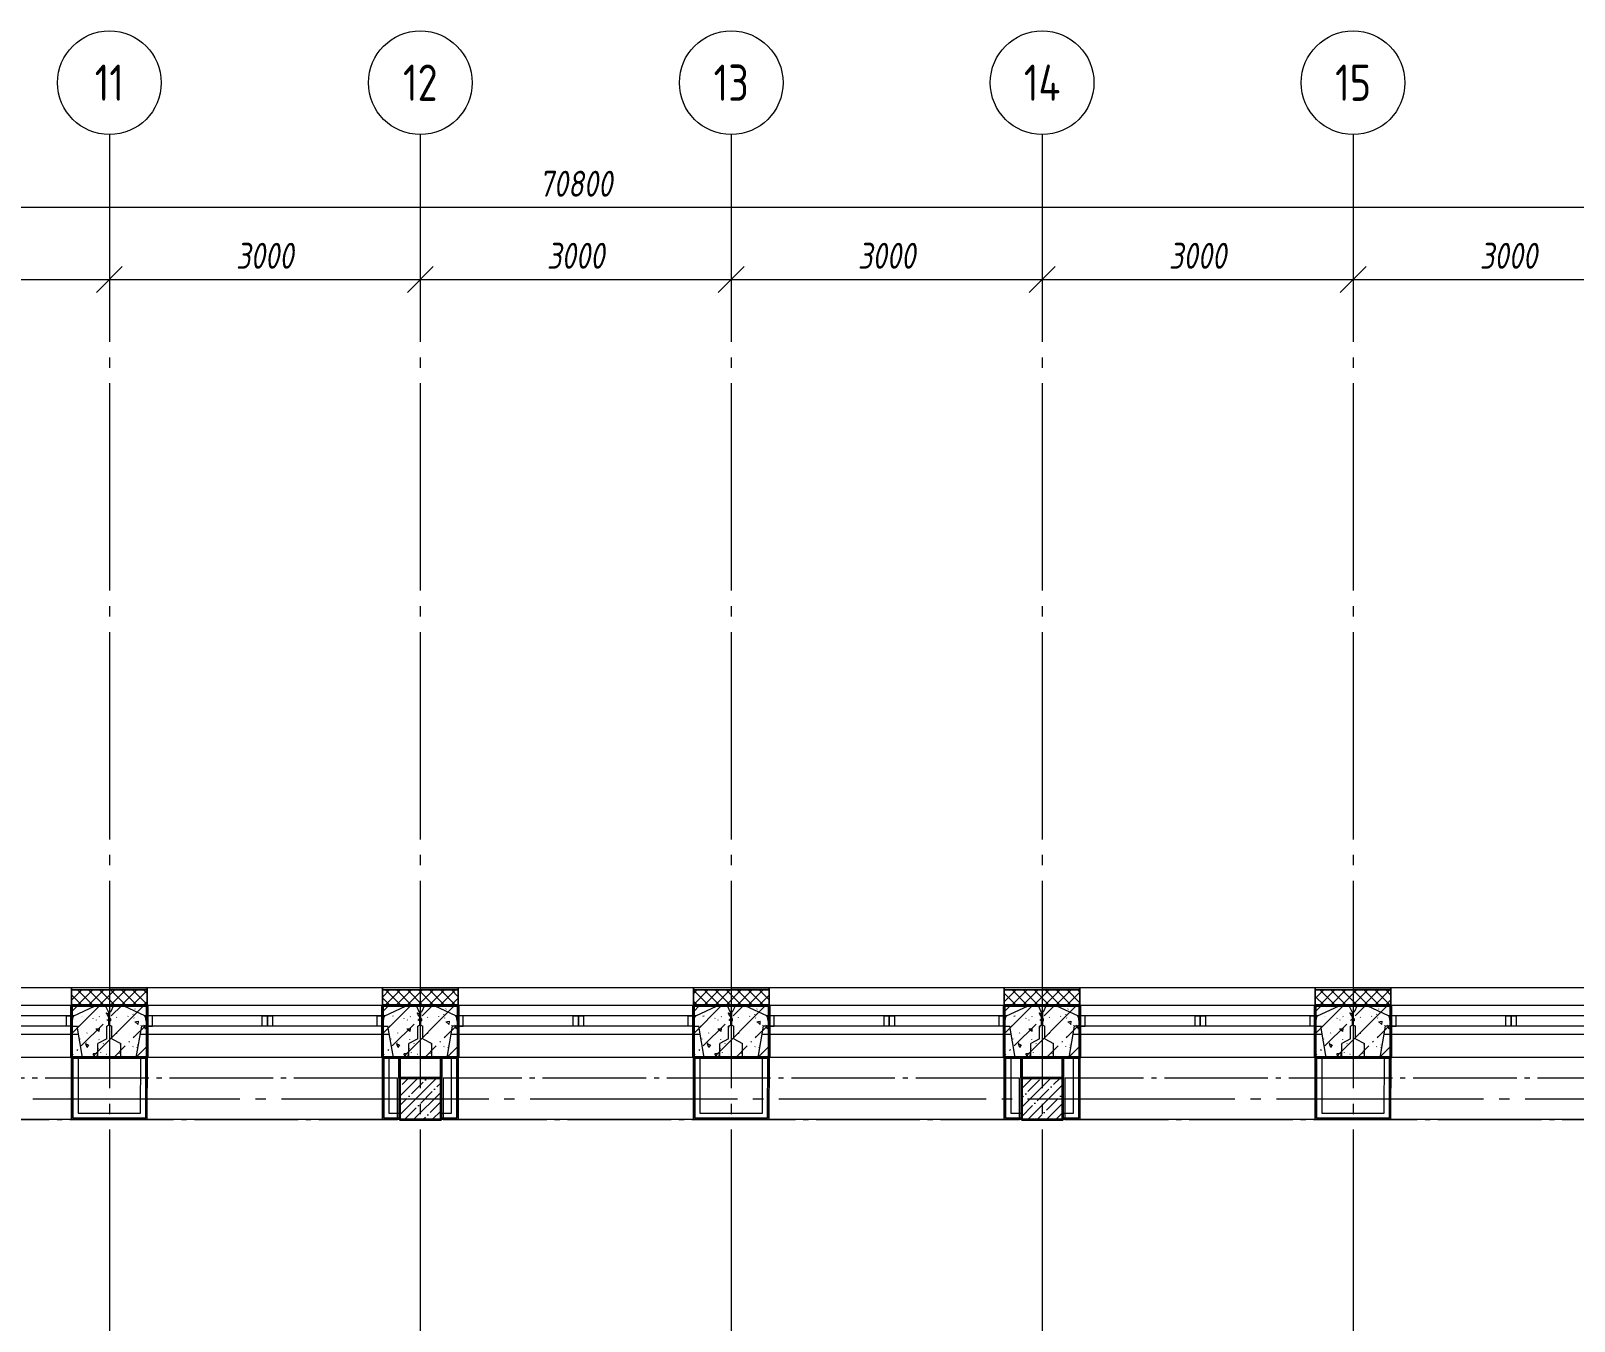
# Model space of a CAD drawing. Header units: millimetres. Extents: x -85420 to 1195317, y -69347 to 470418.
# Drawn here: x 462189 to 477079, y 68632 to 81079 of the extents above; entities that cross this region are included whole.
import ezdxf

# ---------------------------------------------------------------- set-up
doc = ezdxf.new("R2010")
doc.units = ezdxf.units.MM
for name, pattern in [('GOST2.303 6', [12, 8, -1.5, 1, -1.5]), ('ГОСТ 2.303 5', [24, 20, -1.5, 1, -1.5]), ('ГОСТ 2.303 6', [12, 8, -1.5, 1, -1.5]), ('осевая', [50.8, 31.75, -6.35, 6.35, -6.35])]:
    doc.linetypes.add(name, pattern=pattern)
for name, color, linetype, lineweight in [('!ФС_Ригели_балки', 251, 'ГОСТ 2.303 6', 15), ('+АР_Осевые линии', 252, 'GOST2.303 6', 9), ('+АР_Размеры', 252, 'Continuous', 0), ('+АР_Стены внутренние', 250, 'Continuous', 18), ('АР_Колонны', 5, 'Continuous', 35), ('АР_колонны штриховка', 193, 'Continuous', 5), ('АР_Окна', 4, 'Continuous', 9), ('АР_Сущ Несущая стена', 250, 'Continuous', 50), ('АР_штриховка несущих стен', 250, 'Continuous', 0), ('Колонны', 7, 'Continuous', 25), ('СПДС_+АР_Стены', 250, 'Continuous', 20), ('стены', 7, 'Continuous', 40), ('ТОНКАЯ', 253, 'Continuous', 0)]:
    doc.layers.add(name, color=color, linetype=linetype, lineweight=lineweight)
doc.layers.add('ОСИ', color=7, linetype='осевая', lineweight=13, true_color=0x999999)
doc.styles.add('GOST 2.304', font='CS_Gost2304.shx')
doc.styles.add('ГОСТ 2.304', font='CS_Gost2304.shx', dxfattribs={"oblique": 10})
doc.dimstyles.new('СПДС', dxfattribs={"dimscale": 100, "dimtxt": 2.5, "dimasz": 2.5, "dimexe": 2, "dimexo": 0.625, "dimgap": 1, "dimtad": 1, "dimdec": 0, "dimrnd": 5, "dimtxsty": 'ГОСТ 2.304', "dimblk": 'OBLIQUE', "dimblk1": 'OBLIQUE', "dimblk2": 'OBLIQUE', "dimcen": 2.5, "dimdle": 2, "dimadec": 0, "dimazin": 2, "dimtfac": 0.75, "dimtdec": 4, "dimtmove": 1, "dimatfit": 3, "dimfxl": 1, "dimtfill": 1, "dimtolj": 1, "dimarcsym": 1})
pattern_1 = [(45, (0, 0), (-53.033009, 53.033009), []), (135, (0, 0), (-53.033009, -53.033009), [])]

# ---------------------------------------------------------------- blocks, each defined once
blk = doc.blocks.new('Колонна 400х400')
at = {"layer": 'АР_колонны штриховка'}
h = blk.add_hatch(dxfattribs=at)
h.set_pattern_fill('ANSI35', color=256, scale=20)
h.set_pattern_definition([(45, (-139655.88, -114865.3), (-89.80256, 89.80256), []), (45, (-139566.07, -114865.3), (-89.80256, 89.80256), [158.75, -31.75, 0, -31.75])])
h.paths.add_polyline_path([(0, 0), (400, 0), (400, 400), (0, 400)])
at = {"layer": 'АР_Колонны'}
blk.add_lwpolyline([(0, 0), (400, 0), (400, 400), (0, 400)], close=True, dxfattribs=at)
blk = doc.blocks.new('НП 3033')
at = {"layer": 'АР_Окна', "ltscale": 100}
for p, q in [((365, 500), (2635, 500)), ((365, 400), (2635, 400)), ((365, 300), (2635, 300)), ((365, 220), (2635, 220)), ((365, 0), (2635, 0))]:
    blk.add_line(p, q, dxfattribs=at)
for points in [[(365, 300), (365, 500), (365, 670), (2635, 670), (2635, 300)], [(365, 300), (415, 300), (415, 400), (365, 400)], [(1450, 400), (1425, 400), (1425, 300), (1450, 300), (1475, 300), (1475, 400), (1438, 400)], [(1500, 400), (1475, 400), (1475, 300), (1500, 300), (1525, 300), (1525, 400), (1488, 400)], [(2635, 300), (2585, 300), (2585, 400), (2635, 400)]]:
    blk.add_lwpolyline(points, dxfattribs=at)
at = {"layer": 'СПДС_+АР_Стены', "ltscale": 100}
for points in [[(0, 670), (0, 670), (365, 670), (365, 670)], [(3000, 670), (3000, 670), (2635, 670), (2635, 670)]]:
    blk.add_lwpolyline(points, dxfattribs=at)
at = {"layer": 'стены', "ltscale": 100}
for p, q in [((2960, 500), (2860, 500)), ((0, 0), (0, 0))]:
    blk.add_line(p, q, dxfattribs=at)
at = {"layer": 'стены', "lineweight": 30, "ltscale": 100}
blk.add_lwpolyline([(0, 0), (365, 0), (365, 500), (0, 500)], dxfattribs=at)
at = {"layer": 'стены', "ltscale": 100}
blk.add_lwpolyline([(3000, 500), (2635, 500), (2635, 0), (3000, 0)], dxfattribs=at)
blk = doc.blocks.new('*U49')
at = {"linetype": 'ГОСТ 2.303 5', "ltscale": 50}
blk.add_lwpolyline([(5560, 400), (0, 400), (0, 0), (5560, 0)], close=True, dxfattribs=at)
blk = doc.blocks.new('Из_буфера30619')
for p in [(18000, 0), (24000, 0), (29999, 0)]:
    blk.add_blockref('*U49', p)
blk = doc.blocks.new('обследование 2 этаж 1245')
at = {"layer": 'ТОНКАЯ', "ltscale": 100}
for p, q in [((21620, 140), (18900, 140)), ((21417, 40), (19103, 40)), ((21395, -60), (21410, 30)), ((21410, 30), (21417, 40)), ((21417, 40), (21618, 135)), ((21618, 135), (21620, 140)), ((21720, 140), (21620, 140)), ((21720, 140), (21750, 75)), ((21750, 75), (21755, 75)), ((21755, 18), (21750, 13)), ((21750, 13), (21750, -7)), ((21755, 18), (21755, 75)), ((21755, 75), (21760, 75)), ((21760, 18), (21760, 75)), ((21765, 75), (21760, 75)), ((21760, 75), (21760, -360)), ((21760, 18), (21760, 75)), ((21760, 75), (21760, -360)), ((21770, 75), (21765, 75)), ((21765, 18), (21765, 75)), ((21765, 18), (21770, 13)), ((21800, 140), (21770, 75)), ((21770, 13), (21770, -7)), ((21800, 140), (21900, 140)), ((24620, 140), (21900, 140)), ((21902, 135), (21900, 140)), ((22103, 40), (21902, 135)), ((24417, 40), (22103, 40)), ((22110, 30), (22103, 40)), ((22125, -60), (22110, 30)), ((24395, -60), (24410, 30)), ((24410, 30), (24417, 40)), ((24417, 40), (24618, 135)), ((24618, 135), (24620, 140)), ((24720, 140), (24620, 140)), ((24720, 140), (24750, 75)), ((24750, 75), (24755, 75)), ((24755, 18), (24750, 13)), ((24750, 13), (24750, -7)), ((24755, 18), (24755, 75)), ((24755, 75), (24760, 75)), ((24760, 18), (24760, 75)), ((24765, 75), (24760, 75)), ((24760, 75), (24760, -360)), ((24760, 18), (24760, 75)), ((24760, 75), (24760, -360)), ((24770, 75), (24765, 75)), ((24765, 18), (24765, 75)), ((24765, 18), (24770, 13)), ((24800, 140), (24770, 75)), ((24770, 13), (24770, -7)), ((24800, 140), (24900, 140)), ((27620, 140), (24900, 140)), ((24902, 135), (24900, 140)), ((25103, 40), (24902, 135)), ((27417, 40), (25103, 40)), ((25110, 30), (25103, 40)), ((25125, -60), (25110, 30)), ((27395, -60), (27410, 30)), ((27410, 30), (27417, 40)), ((27417, 40), (27618, 135)), ((27618, 135), (27620, 140)), ((27720, 140), (27620, 140)), ((27720, 140), (27750, 75)), ((27750, 75), (27755, 75)), ((27755, 18), (27750, 13)), ((27750, 13), (27750, -7)), ((27755, 18), (27755, 75)), ((27755, 75), (27760, 75)), ((27760, 18), (27760, 75)), ((27765, 75), (27760, 75)), ((27760, 75), (27760, -360)), ((27760, 18), (27760, 75)), ((27760, 75), (27760, -360)), ((27770, 75), (27765, 75)), ((27765, 18), (27765, 75)), ((27765, 18), (27770, 13)), ((27800, 140), (27770, 75)), ((27770, 13), (27770, -7)), ((27800, 140), (27900, 140)), ((30620, 140), (27900, 140)), ((27902, 135), (27900, 140)), ((28103, 40), (27902, 135)), ((30417, 40), (28103, 40)), ((28110, 30), (28103, 40)), ((28125, -60), (28110, 30)), ((30395, -60), (30410, 30)), ((30410, 30), (30417, 40)), ((30417, 40), (30618, 135)), ((30618, 135), (30620, 140)), ((30720, 140), (30620, 140)), ((30720, 140), (30750, 75)), ((30750, 75), (30755, 75)), ((30755, 18), (30750, 13)), ((30750, 13), (30750, -7)), ((30755, 18), (30755, 75)), ((30755, 75), (30760, 75)), ((30760, 18), (30760, 75)), ((30765, 75), (30760, 75)), ((30760, 75), (30760, -360)), ((30760, 18), (30760, 75)), ((30760, 75), (30760, -360)), ((30770, 75), (30765, 75)), ((30765, 18), (30765, 75)), ((30765, 18), (30770, 13)), ((30800, 140), (30770, 75)), ((30770, 13), (30770, -7)), ((30800, 140), (30900, 140)), ((33620, 140), (30900, 140)), ((30902, 135), (30900, 140)), ((31103, 40), (30902, 135)), ((33417, 40), (31103, 40)), ((31110, 30), (31103, 40)), ((31125, -60), (31110, 30)), ((33395, -60), (33410, 30)), ((33410, 30), (33417, 40)), ((33417, 40), (33618, 135)), ((33618, 135), (33620, 140)), ((33720, 140), (33620, 140)), ((33720, 140), (33750, 75)), ((33750, 75), (33755, 75)), ((33755, 18), (33750, 13)), ((33750, 13), (33750, -7)), ((33755, 18), (33755, 75)), ((33755, 75), (33760, 75)), ((33760, 18), (33760, 75)), ((33765, 75), (33760, 75)), ((33760, 75), (33760, -360)), ((33760, 18), (33760, 75)), ((33760, 75), (33760, -360)), ((33770, 75), (33765, 75)), ((33765, 18), (33765, 75)), ((33765, 18), (33770, 13)), ((33800, 140), (33770, 75)), ((33770, 13), (33770, -7)), ((33800, 140), (33900, 140)), ((36620, 140), (33900, 140)), ((33902, 135), (33900, 140)), ((34103, 40), (33902, 135)), ((36417, 40), (34103, 40)), ((34110, 30), (34103, 40)), ((34125, -60), (34110, 30)), ((21462, -140), (19058, -140)), ((21395, -60), (19125, -60)), ((21395, -60), (21448, -60)), ((21500, -360), (21448, -60)), ((21755, -50), (21735, -60)), ((21735, -180), (21735, -60)), ((21750, -7), (21755, -12)), ((21755, -50), (21755, -12)), ((21770, -7), (21765, -12)), ((21765, -50), (21765, -12)), ((21765, -50), (21785, -60)), ((21785, -180), (21785, -60)), ((22020, -360), (22072, -60)), ((24462, -140), (22058, -140)), ((22125, -60), (22072, -60)), ((24395, -60), (22125, -60)), ((24395, -60), (24448, -60)), ((24500, -360), (24448, -60)), ((24755, -50), (24735, -60)), ((24735, -180), (24735, -60)), ((24750, -7), (24755, -12)), ((24755, -50), (24755, -12)), ((24770, -7), (24765, -12)), ((24765, -50), (24765, -12)), ((24765, -50), (24785, -60)), ((24785, -180), (24785, -60)), ((25020, -360), (25072, -60)), ((27462, -140), (25058, -140)), ((25125, -60), (25072, -60)), ((27395, -60), (25125, -60)), ((27395, -60), (27448, -60)), ((27500, -360), (27448, -60)), ((27755, -50), (27735, -60)), ((27735, -180), (27735, -60)), ((27750, -7), (27755, -12)), ((27755, -50), (27755, -12)), ((27770, -7), (27765, -12)), ((27765, -50), (27765, -12)), ((27765, -50), (27785, -60)), ((27785, -180), (27785, -60)), ((28020, -360), (28072, -60)), ((30462, -140), (28058, -140)), ((28125, -60), (28072, -60)), ((30395, -60), (28125, -60)), ((30395, -60), (30448, -60)), ((30500, -360), (30448, -60)), ((30755, -50), (30735, -60)), ((30735, -180), (30735, -60)), ((30750, -7), (30755, -12)), ((30755, -50), (30755, -12)), ((30770, -7), (30765, -12)), ((30765, -50), (30765, -12)), ((30765, -50), (30785, -60)), ((30785, -180), (30785, -60)), ((31020, -360), (31072, -60)), ((33462, -140), (31058, -140)), ((31125, -60), (31072, -60)), ((33395, -60), (31125, -60)), ((33395, -60), (33448, -60)), ((33500, -360), (33448, -60)), ((33755, -50), (33735, -60)), ((33735, -180), (33735, -60)), ((33750, -7), (33755, -12)), ((33755, -50), (33755, -12)), ((33770, -7), (33765, -12)), ((33765, -50), (33765, -12)), ((33765, -50), (33785, -60)), ((33785, -180), (33785, -60)), ((34020, -360), (34072, -60)), ((36462, -140), (34058, -140)), ((34125, -60), (34072, -60)), ((36395, -60), (34125, -60)), ((21735, -180), (21650, -225)), ((21650, -360), (21650, -225)), ((21785, -180), (21870, -225)), ((21870, -360), (21870, -225)), ((24735, -180), (24650, -225)), ((24650, -360), (24650, -225)), ((24785, -180), (24870, -225)), ((24870, -360), (24870, -225)), ((27735, -180), (27650, -225)), ((27650, -360), (27650, -225)), ((27785, -180), (27870, -225)), ((27870, -360), (27870, -225)), ((30735, -180), (30650, -225)), ((30650, -360), (30650, -225)), ((30785, -180), (30870, -225)), ((30870, -360), (30870, -225)), ((33735, -180), (33650, -225)), ((33650, -360), (33650, -225)), ((33785, -180), (33870, -225)), ((33870, -360), (33870, -225)), ((21500, -360), (19020, -360)), ((21500, -360), (21650, -360)), ((21760, -360), (21650, -360)), ((21760, -360), (21870, -360)), ((22020, -360), (21870, -360)), ((24500, -360), (22020, -360)), ((24500, -360), (24650, -360)), ((24760, -360), (24650, -360)), ((24760, -360), (24870, -360)), ((25020, -360), (24870, -360)), ((27500, -360), (25020, -360)), ((27500, -360), (27650, -360)), ((27760, -360), (27650, -360)), ((27760, -360), (27870, -360)), ((28020, -360), (27870, -360)), ((30500, -360), (28020, -360)), ((30500, -360), (30650, -360)), ((30760, -360), (30650, -360)), ((30760, -360), (30870, -360)), ((31020, -360), (30870, -360)), ((33500, -360), (31020, -360)), ((33500, -360), (33650, -360)), ((33760, -360), (33650, -360)), ((33760, -360), (33870, -360)), ((34020, -360), (33870, -360)), ((36500, -360), (34020, -360))]:
    blk.add_line(p, q, dxfattribs=at)
blk = doc.blocks.new('Ось сетки - Диаметр 10 мм-1135821-0_Подвал _-2_700__Планировка')
at = {"layer": '+АР_Осевые линии', "linetype": 'Continuous'}
blk.add_circle((0, 0), 5, dxfattribs=at)
blk = doc.blocks.new('_Oblique')
at = {"color": 0, "linetype": 'ByBlock', "lineweight": -2}
blk.add_line((-0.5, -0.5), (0.5, 0.5), dxfattribs=at)
blk = doc.blocks.new('*D187')
at = {"layer": '+АР_Размеры', "color": 0, "lineweight": -2, "ltscale": 100, "transparency": 16777216}
for p, q in [((140, 64690), (140, 63853)), ((70940, 64690), (70940, 63853)), ((-60, 64053), (71140, 64053))]:
    blk.add_line(p, q, dxfattribs=at)
at = {"layer": 'Defpoints', "color": 0, "transparency": 16777216}
for p in [(140, 64753), (70940, 64753), (70940, 64053)]:
    blk.add_point(p, dxfattribs=at)
at = {"layer": '+АР_Размеры', "color": 0, "lineweight": -2, "transparency": 16777216, "xscale": 250, "yscale": 250, "zscale": 250, "rotation": 180}
blk.add_blockref('_Oblique', (140, 64053), dxfattribs=at)
at = {"layer": '+АР_Размеры', "color": 0, "lineweight": -2, "transparency": 16777216, "xscale": 250, "yscale": 250, "zscale": 250}
blk.add_blockref('_Oblique', (70940, 64053), dxfattribs=at)
at = {"layer": '+АР_Размеры', "color": 0, "ltscale": 100, "transparency": 16777216, "insert": (37040, 64278), "char_height": 250, "attachment_point": 5, "style": 'ГОСТ 2.304', "bg_fill": 3, "box_fill_scale": 1.1, "bg_fill_color": 256, "bg_fill_true_color": 13158600, "bg_fill_transparency": 0}
blk.add_mtext('\\A1;70800', dxfattribs=at)
blk = doc.blocks.new('*D197')
at = {"layer": '+АР_Размеры', "color": 0, "lineweight": -2, "ltscale": 100, "transparency": 16777216}
for p, q in [((29540, 64690), (29540, 63153)), ((32540, 64690), (32540, 63153)), ((29340, 63353), (32740, 63353))]:
    blk.add_line(p, q, dxfattribs=at)
at = {"layer": 'Defpoints', "color": 0, "transparency": 16777216}
for p in [(29540, 64753), (32540, 64753), (32540, 63353)]:
    blk.add_point(p, dxfattribs=at)
at = {"layer": '+АР_Размеры', "color": 0, "lineweight": -2, "transparency": 16777216, "xscale": 250, "yscale": 250, "zscale": 250, "rotation": 180}
blk.add_blockref('_Oblique', (29540, 63353), dxfattribs=at)
at = {"layer": '+АР_Размеры', "color": 0, "lineweight": -2, "transparency": 16777216, "xscale": 250, "yscale": 250, "zscale": 250}
blk.add_blockref('_Oblique', (32540, 63353), dxfattribs=at)
at = {"layer": '+АР_Размеры', "color": 0, "ltscale": 100, "transparency": 16777216, "insert": (31040, 63583), "char_height": 250, "attachment_point": 5, "style": 'ГОСТ 2.304', "bg_fill": 3, "box_fill_scale": 1.1, "bg_fill_color": 256, "bg_fill_true_color": 13158600, "bg_fill_transparency": 0}
blk.add_mtext('\\A1;3000', dxfattribs=at)
blk = doc.blocks.new('*D198')
at = {"layer": '+АР_Размеры', "color": 0, "lineweight": -2, "ltscale": 100, "transparency": 16777216}
for p, q in [((32540, 64690), (32540, 63153)), ((35540, 64690), (35540, 63153)), ((32340, 63353), (35740, 63353))]:
    blk.add_line(p, q, dxfattribs=at)
at = {"layer": 'Defpoints', "color": 0, "transparency": 16777216}
for p in [(32540, 64753), (35540, 64753), (35540, 63353)]:
    blk.add_point(p, dxfattribs=at)
at = {"layer": '+АР_Размеры', "color": 0, "lineweight": -2, "transparency": 16777216, "xscale": 250, "yscale": 250, "zscale": 250, "rotation": 180}
blk.add_blockref('_Oblique', (32540, 63353), dxfattribs=at)
at = {"layer": '+АР_Размеры', "color": 0, "lineweight": -2, "transparency": 16777216, "xscale": 250, "yscale": 250, "zscale": 250}
blk.add_blockref('_Oblique', (35540, 63353), dxfattribs=at)
at = {"layer": '+АР_Размеры', "color": 0, "ltscale": 100, "transparency": 16777216, "insert": (34040, 63583), "char_height": 250, "attachment_point": 5, "style": 'ГОСТ 2.304', "bg_fill": 3, "box_fill_scale": 1.1, "bg_fill_color": 256, "bg_fill_true_color": 13158600, "bg_fill_transparency": 0}
blk.add_mtext('\\A1;3000', dxfattribs=at)
blk = doc.blocks.new('*D199')
at = {"layer": '+АР_Размеры', "color": 0, "lineweight": -2, "ltscale": 100, "transparency": 16777216}
for p, q in [((35540, 64690), (35540, 63153)), ((38540, 64690), (38540, 63153)), ((35340, 63353), (38740, 63353))]:
    blk.add_line(p, q, dxfattribs=at)
at = {"layer": 'Defpoints', "color": 0, "transparency": 16777216}
for p in [(35540, 64753), (38540, 64753), (38540, 63353)]:
    blk.add_point(p, dxfattribs=at)
at = {"layer": '+АР_Размеры', "color": 0, "lineweight": -2, "transparency": 16777216, "xscale": 250, "yscale": 250, "zscale": 250, "rotation": 180}
blk.add_blockref('_Oblique', (35540, 63353), dxfattribs=at)
at = {"layer": '+АР_Размеры', "color": 0, "lineweight": -2, "transparency": 16777216, "xscale": 250, "yscale": 250, "zscale": 250}
blk.add_blockref('_Oblique', (38540, 63353), dxfattribs=at)
at = {"layer": '+АР_Размеры', "color": 0, "ltscale": 100, "transparency": 16777216, "insert": (37040, 63583), "char_height": 250, "attachment_point": 5, "style": 'ГОСТ 2.304', "bg_fill": 3, "box_fill_scale": 1.1, "bg_fill_color": 256, "bg_fill_true_color": 13158600, "bg_fill_transparency": 0}
blk.add_mtext('\\A1;3000', dxfattribs=at)
blk = doc.blocks.new('*D200')
at = {"layer": '+АР_Размеры', "color": 0, "lineweight": -2, "ltscale": 100, "transparency": 16777216}
for p, q in [((38540, 64690), (38540, 63153)), ((41540, 64690), (41540, 63153)), ((38340, 63353), (41740, 63353))]:
    blk.add_line(p, q, dxfattribs=at)
at = {"layer": 'Defpoints', "color": 0, "transparency": 16777216}
for p in [(38540, 64753), (41540, 64753), (41540, 63353)]:
    blk.add_point(p, dxfattribs=at)
at = {"layer": '+АР_Размеры', "color": 0, "lineweight": -2, "transparency": 16777216, "xscale": 250, "yscale": 250, "zscale": 250, "rotation": 180}
blk.add_blockref('_Oblique', (38540, 63353), dxfattribs=at)
at = {"layer": '+АР_Размеры', "color": 0, "lineweight": -2, "transparency": 16777216, "xscale": 250, "yscale": 250, "zscale": 250}
blk.add_blockref('_Oblique', (41540, 63353), dxfattribs=at)
at = {"layer": '+АР_Размеры', "color": 0, "ltscale": 100, "transparency": 16777216, "insert": (40040, 63583), "char_height": 250, "attachment_point": 5, "style": 'ГОСТ 2.304', "bg_fill": 3, "box_fill_scale": 1.1, "bg_fill_color": 256, "bg_fill_true_color": 13158600, "bg_fill_transparency": 0}
blk.add_mtext('\\A1;3000', dxfattribs=at)
blk = doc.blocks.new('*D201')
at = {"layer": '+АР_Размеры', "color": 0, "lineweight": -2, "ltscale": 100, "transparency": 16777216}
for p, q in [((41540, 64690), (41540, 63153)), ((44540, 64690), (44540, 63153)), ((41340, 63353), (44740, 63353))]:
    blk.add_line(p, q, dxfattribs=at)
at = {"layer": 'Defpoints', "color": 0, "transparency": 16777216}
for p in [(41540, 64753), (44540, 64753), (44540, 63353)]:
    blk.add_point(p, dxfattribs=at)
at = {"layer": '+АР_Размеры', "color": 0, "lineweight": -2, "transparency": 16777216, "xscale": 250, "yscale": 250, "zscale": 250, "rotation": 180}
blk.add_blockref('_Oblique', (41540, 63353), dxfattribs=at)
at = {"layer": '+АР_Размеры', "color": 0, "lineweight": -2, "transparency": 16777216, "xscale": 250, "yscale": 250, "zscale": 250}
blk.add_blockref('_Oblique', (44540, 63353), dxfattribs=at)
at = {"layer": '+АР_Размеры', "color": 0, "ltscale": 100, "transparency": 16777216, "insert": (43040, 63583), "char_height": 250, "attachment_point": 5, "style": 'ГОСТ 2.304', "bg_fill": 3, "box_fill_scale": 1.1, "bg_fill_color": 256, "bg_fill_true_color": 13158600, "bg_fill_transparency": 0}
blk.add_mtext('\\A1;3000', dxfattribs=at)
blk = doc.blocks.new('*D202')
at = {"layer": '+АР_Размеры', "color": 0, "lineweight": -2, "ltscale": 100, "transparency": 16777216}
for p, q in [((44540, 64690), (44540, 63153)), ((47540, 64690), (47540, 63153)), ((44340, 63353), (47740, 63353))]:
    blk.add_line(p, q, dxfattribs=at)
at = {"layer": 'Defpoints', "color": 0, "transparency": 16777216}
for p in [(44540, 64753), (47540, 64753), (47540, 63353)]:
    blk.add_point(p, dxfattribs=at)
at = {"layer": '+АР_Размеры', "color": 0, "lineweight": -2, "transparency": 16777216, "xscale": 250, "yscale": 250, "zscale": 250, "rotation": 180}
blk.add_blockref('_Oblique', (44540, 63353), dxfattribs=at)
at = {"layer": '+АР_Размеры', "color": 0, "lineweight": -2, "transparency": 16777216, "xscale": 250, "yscale": 250, "zscale": 250}
blk.add_blockref('_Oblique', (47540, 63353), dxfattribs=at)
at = {"layer": '+АР_Размеры', "color": 0, "ltscale": 100, "transparency": 16777216, "insert": (46040, 63583), "char_height": 250, "attachment_point": 5, "style": 'ГОСТ 2.304', "bg_fill": 3, "box_fill_scale": 1.1, "bg_fill_color": 256, "bg_fill_true_color": 13158600, "bg_fill_transparency": 0}
blk.add_mtext('\\A1;3000', dxfattribs=at)
blk = doc.blocks.new('A$C314F1C93')
at = {"layer": '+АР_Осевые линии', "linetype": 'ГОСТ 2.303 5', "lineweight": 0, "ltscale": 100}
for p, q in [((32540, 64752.7), (32540, -9752.2)), ((35540, 64752.7), (35540, -9752.2)), ((38540, 64752.7), (38540, -9752.2)), ((41540, 64752.7), (41540, -9752.2)), ((44540, 64752.7), (44540, -9752.2))]:
    blk.add_line(p, q, dxfattribs=at)
blk.add_lwpolyline([(-4200, 55450), (75280, 55450)], dxfattribs=at)
at = {"layer": '+АР_Осевые линии', "linetype": 'ГОСТ 2.303 5', "lineweight": 25, "ltscale": 100, "xscale": 100.0000000000002, "yscale": 100.0000000000002, "zscale": 100.0000000000002, "rotation": 90}
for p in [(32540, 65252.7), (35540, 65252.7), (38540, 65252.7), (41540, 65252.7), (44540, 65252.7)]:
    blk.add_blockref('Ось сетки - Диаметр 10 мм-1135821-0_Подвал _-2_700__Планировка', p, dxfattribs=at)
at = {"layer": '+АР_Осевые линии', "linetype": 'ГОСТ 2.303 5', "lineweight": 0, "ltscale": 100, "char_height": 350, "attachment_point": 5, "style": 'GOST 2.304'}
for s, insert in [('11', (32540, 65252.7)), ('12', (35540, 65252.7)), ('13', (38540, 65252.7)), ('14', (41540, 65252.7)), ('15', (44540, 65252.7))]:
    blk.add_mtext(s, dxfattribs=dict(at, insert=insert))
at = {"layer": '+АР_Размеры', "ltscale": 100}
dim = blk.add_linear_dim(base=(70940, 64052.7), p1=(140, 64752.7), p2=(70940, 64752.7), dimstyle='СПДС', override={"dimscale": 100}, dxfattribs=at)
dim.commit()
dim.dimension.update_dxf_attribs({"geometry": '*D187', "text_midpoint": (37040, 64052.7), "dimtype": 160})
dim = blk.add_linear_dim(base=(32540, 63352.7), p1=(29540, 64752.7), p2=(32540, 64752.7), dimstyle='СПДС', override={"dimscale": 100}, dxfattribs=at)
dim.commit()
dim.dimension.update_dxf_attribs({"geometry": '*D197', "text_midpoint": (31040, 63582.8)})
dim = blk.add_linear_dim(base=(35540, 63352.7), p1=(32540, 64752.7), p2=(35540, 64752.7), dimstyle='СПДС', override={"dimscale": 100}, dxfattribs=at)
dim.commit()
dim.dimension.update_dxf_attribs({"geometry": '*D198', "text_midpoint": (34040, 63582.8)})
dim = blk.add_linear_dim(base=(38540, 63352.7), p1=(35540, 64752.7), p2=(38540, 64752.7), dimstyle='СПДС', override={"dimscale": 100}, dxfattribs=at)
dim.commit()
dim.dimension.update_dxf_attribs({"geometry": '*D199', "text_midpoint": (37040, 63582.8)})
dim = blk.add_linear_dim(base=(41540, 63352.7), p1=(38540, 64752.7), p2=(41540, 64752.7), dimstyle='СПДС', override={"dimscale": 100}, dxfattribs=at)
dim.commit()
dim.dimension.update_dxf_attribs({"geometry": '*D200', "text_midpoint": (40040, 63582.8)})
dim = blk.add_linear_dim(base=(44540, 63352.7), p1=(41540, 64752.7), p2=(44540, 64752.7), dimstyle='СПДС', override={"dimscale": 100}, dxfattribs=at)
dim.commit()
dim.dimension.update_dxf_attribs({"geometry": '*D201', "text_midpoint": (43040, 63582.8)})
dim = blk.add_linear_dim(base=(47540, 63352.7), p1=(44540, 64752.7), p2=(47540, 64752.7), dimstyle='СПДС', override={"dimscale": 100}, dxfattribs=at)
dim.commit()
dim.dimension.update_dxf_attribs({"geometry": '*D202', "text_midpoint": (46040, 63582.8)})

msp = doc.modelspace()

# ---------------------------------------------------------------- block references
at = {"layer": 'ОСИ', "ltscale": 40}
msp.add_blockref('A$C314F1C93', (430406.4, 15326.4, 0), dxfattribs=at)

# ---------------------------------------------------------------- next in the draw order: hatches: boundary and pattern name
at = {"layer": 'АР_штриховка несущих стен', "lineweight": 0}
h = msp.add_hatch(dxfattribs=at)
h.set_pattern_fill('FP_1', color=256, angle=90, style=0, pattern_type=2)
h.set_pattern_definition([(225, (234003.74, 445917.94), (212.13203, -212.13203), [300, -50, 10, -50]), (225, (233791.74, 445917.94), (212.13203, -212.13203), []), (140, (234003.74, 445917.94), (31.37587, 358.6306), [37.5, -412.5]), (85, (234003.74, 445917.94), (-376.09568, -69.3761), [30, -330]), (190.451, (234006.35, 445947.82), (-344.71734, 289.2568), [31.87, -350.571]), (136.184, (233903.74, 445917.94), (82.7615, 533.61997), [56.25, -618.75]), (186.636, (233910.64, 445962.4), (-487.0622, 467.3284), [47.805, -525.856]), (81.184, (233903.74, 445917.94), (-487.05805, 467.33264), [45, -495]), (111, (233928.74, 445967.94), (201.30952, 298.45407), [37.5, -412.5]), (56, (233928.74, 445967.94), (-362.5749, 121.6571), [30, -330]), (161.451, (233945.5, 445992.8), (-161.2621, 420.11198), [31.87, -350.571]), (127.5, (234003.74, 445917.94), (-166.446927, 6.079928), [3.353, -322.647, 3.353, -331.647, -331.25]), (127.5, (234003.74, 445917.94), (-166.446927, 6.079928), [-661, 3.353, -327.897]), (97.5, (234003.74, 445917.94), (-197.205856, 131.53477), [3.353, -187.647, 3.353, -315.147, -126.25]), (97.5, (234003.74, 445917.94), (-197.205856, 131.53477), [-509.5, 3.353, -122.897]), (57.5, (234003.74, 445806.44), (11.277436, 266.91122), [3.353, -121.647, 3.353, -386.647, -517.5]), (57.5, (234003.74, 445806.44), (11.277436, 266.91122), [-515, 3.353, -514.147]), (47.5, (234003.74, 445756.44), (-50.05249, 291.59308), [3.353, -159.147, 3.353, -255.647, -367.5]), (47.5, (234003.74, 445756.44), (-50.05249, 291.59308), [-421.5, 3.353, -364.147])])
h.paths.add_polyline_path([(462581.4, 71676.4), (463311.4, 71676.4), (463311.4, 71676.4), (463311.4, 71676.4), (463311.4, 71176.4), (462581.4, 71176.4), (462581.4, 71176.4), (462581.4, 71176.4), (462581.4, 71676.4), (462581.4, 71676.4), (463311.4, 71676.4)])
h = msp.add_hatch(dxfattribs=at)
h.set_pattern_fill('FP_1', color=256, angle=90, style=0, pattern_type=2)
h.set_pattern_definition([(225, (237003.74, 445917.94), (212.13203, -212.13203), [300, -50, 10, -50]), (225, (236791.74, 445917.94), (212.13203, -212.13203), []), (140, (237003.74, 445917.94), (31.37587, 358.6306), [37.5, -412.5]), (85, (237003.74, 445917.94), (-376.09568, -69.3761), [30, -330]), (190.451, (237006.35, 445947.82), (-344.71734, 289.2568), [31.87, -350.571]), (136.184, (236903.74, 445917.94), (82.7615, 533.61997), [56.25, -618.75]), (186.636, (236910.64, 445962.4), (-487.0622, 467.3284), [47.805, -525.856]), (81.184, (236903.74, 445917.94), (-487.05805, 467.33264), [45, -495]), (111, (236928.74, 445967.94), (201.30952, 298.45407), [37.5, -412.5]), (56, (236928.74, 445967.94), (-362.5749, 121.6571), [30, -330]), (161.451, (236945.5, 445992.8), (-161.2621, 420.11198), [31.87, -350.571]), (127.5, (237003.74, 445917.94), (-166.446927, 6.079928), [3.353, -322.647, 3.353, -331.647, -331.25]), (127.5, (237003.74, 445917.94), (-166.446927, 6.079928), [-661, 3.353, -327.897]), (97.5, (237003.74, 445917.94), (-197.205856, 131.53477), [3.353, -187.647, 3.353, -315.147, -126.25]), (97.5, (237003.74, 445917.94), (-197.205856, 131.53477), [-509.5, 3.353, -122.897]), (57.5, (237003.74, 445806.44), (11.277436, 266.91122), [3.353, -121.647, 3.353, -386.647, -517.5]), (57.5, (237003.74, 445806.44), (11.277436, 266.91122), [-515, 3.353, -514.147]), (47.5, (237003.74, 445756.44), (-50.05249, 291.59308), [3.353, -159.147, 3.353, -255.647, -367.5]), (47.5, (237003.74, 445756.44), (-50.05249, 291.59308), [-421.5, 3.353, -364.147])])
h.paths.add_polyline_path([(465581.4, 71676.4), (466311.4, 71676.4), (466311.4, 71676.4), (466311.4, 71676.4), (466311.4, 71176.4), (465581.4, 71176.4), (465581.4, 71176.4), (465581.4, 71176.4), (465581.4, 71676.4), (465581.4, 71676.4), (466311.4, 71676.4)])
h = msp.add_hatch(dxfattribs=at)
h.set_pattern_fill('FP_1', color=256, angle=90, style=0, pattern_type=2)
h.set_pattern_definition([(225, (240003.74, 445917.94), (212.13203, -212.13203), [300, -50, 10, -50]), (225, (239791.74, 445917.94), (212.13203, -212.13203), []), (140, (240003.74, 445917.94), (31.37587, 358.6306), [37.5, -412.5]), (85, (240003.74, 445917.94), (-376.09568, -69.3761), [30, -330]), (190.451, (240006.35, 445947.82), (-344.71734, 289.2568), [31.87, -350.571]), (136.184, (239903.74, 445917.94), (82.7615, 533.61997), [56.25, -618.75]), (186.636, (239910.64, 445962.4), (-487.0622, 467.3284), [47.805, -525.856]), (81.184, (239903.74, 445917.94), (-487.05805, 467.33264), [45, -495]), (111, (239928.74, 445967.94), (201.30952, 298.45407), [37.5, -412.5]), (56, (239928.74, 445967.94), (-362.5749, 121.6571), [30, -330]), (161.451, (239945.5, 445992.8), (-161.2621, 420.11198), [31.87, -350.571]), (127.5, (240003.74, 445917.94), (-166.446927, 6.079928), [3.353, -322.647, 3.353, -331.647, -331.25]), (127.5, (240003.74, 445917.94), (-166.446927, 6.079928), [-661, 3.353, -327.897]), (97.5, (240003.74, 445917.94), (-197.205856, 131.53477), [3.353, -187.647, 3.353, -315.147, -126.25]), (97.5, (240003.74, 445917.94), (-197.205856, 131.53477), [-509.5, 3.353, -122.897]), (57.5, (240003.74, 445806.44), (11.277436, 266.91122), [3.353, -121.647, 3.353, -386.647, -517.5]), (57.5, (240003.74, 445806.44), (11.277436, 266.91122), [-515, 3.353, -514.147]), (47.5, (240003.74, 445756.44), (-50.05249, 291.59308), [3.353, -159.147, 3.353, -255.647, -367.5]), (47.5, (240003.74, 445756.44), (-50.05249, 291.59308), [-421.5, 3.353, -364.147])])
h.paths.add_polyline_path([(468581.4, 71676.4), (469311.4, 71676.4), (469311.4, 71676.4), (469311.4, 71676.4), (469311.4, 71176.4), (468581.4, 71176.4), (468581.4, 71176.4), (468581.4, 71176.4), (468581.4, 71676.4), (468581.4, 71676.4), (469311.4, 71676.4)])
h = msp.add_hatch(dxfattribs=at)
h.set_pattern_fill('FP_1', color=256, angle=90, style=0, pattern_type=2)
h.set_pattern_definition([(225, (243003.74, 445917.94), (212.13203, -212.13203), [300, -50, 10, -50]), (225, (242791.74, 445917.94), (212.13203, -212.13203), []), (140, (243003.74, 445917.94), (31.37587, 358.6306), [37.5, -412.5]), (85, (243003.74, 445917.94), (-376.09568, -69.3761), [30, -330]), (190.451, (243006.35, 445947.82), (-344.71734, 289.2568), [31.87, -350.571]), (136.184, (242903.74, 445917.94), (82.7615, 533.61997), [56.25, -618.75]), (186.636, (242910.64, 445962.4), (-487.0622, 467.3284), [47.805, -525.856]), (81.184, (242903.74, 445917.94), (-487.05805, 467.33264), [45, -495]), (111, (242928.74, 445967.94), (201.30952, 298.45407), [37.5, -412.5]), (56, (242928.74, 445967.94), (-362.5749, 121.6571), [30, -330]), (161.451, (242945.5, 445992.8), (-161.2621, 420.11198), [31.87, -350.571]), (127.5, (243003.74, 445917.94), (-166.446927, 6.079928), [3.353, -322.647, 3.353, -331.647, -331.25]), (127.5, (243003.74, 445917.94), (-166.446927, 6.079928), [-661, 3.353, -327.897]), (97.5, (243003.74, 445917.94), (-197.205856, 131.53477), [3.353, -187.647, 3.353, -315.147, -126.25]), (97.5, (243003.74, 445917.94), (-197.205856, 131.53477), [-509.5, 3.353, -122.897]), (57.5, (243003.74, 445806.44), (11.277436, 266.91122), [3.353, -121.647, 3.353, -386.647, -517.5]), (57.5, (243003.74, 445806.44), (11.277436, 266.91122), [-515, 3.353, -514.147]), (47.5, (243003.74, 445756.44), (-50.05249, 291.59308), [3.353, -159.147, 3.353, -255.647, -367.5]), (47.5, (243003.74, 445756.44), (-50.05249, 291.59308), [-421.5, 3.353, -364.147])])
h.paths.add_polyline_path([(471581.4, 71676.4), (472311.4, 71676.4), (472311.4, 71676.4), (472311.4, 71676.4), (472311.4, 71176.4), (471581.4, 71176.4), (471581.4, 71176.4), (471581.4, 71176.4), (471581.4, 71676.4), (471581.4, 71676.4), (472311.4, 71676.4)])
h = msp.add_hatch(dxfattribs=at)
h.set_pattern_fill('FP_1', color=256, angle=90, style=0, pattern_type=2)
h.set_pattern_definition([(225, (246003.74, 445917.94), (212.13203, -212.13203), [300, -50, 10, -50]), (225, (245791.74, 445917.94), (212.13203, -212.13203), []), (140, (246003.74, 445917.94), (31.37587, 358.6306), [37.5, -412.5]), (85, (246003.74, 445917.94), (-376.09568, -69.3761), [30, -330]), (190.451, (246006.35, 445947.83), (-344.71734, 289.2568), [31.87, -350.571]), (136.184, (245903.74, 445917.94), (82.7615, 533.61997), [56.25, -618.75]), (186.636, (245910.64, 445962.4), (-487.0622, 467.3284), [47.805, -525.856]), (81.184, (245903.74, 445917.94), (-487.05805, 467.33264), [45, -495]), (111, (245928.74, 445967.94), (201.30952, 298.45407), [37.5, -412.5]), (56, (245928.74, 445967.94), (-362.5749, 121.6571), [30, -330]), (161.451, (245945.5, 445992.8), (-161.2621, 420.11198), [31.87, -350.571]), (127.5, (246003.74, 445917.94), (-166.446927, 6.079928), [3.353, -322.647, 3.353, -331.647, -331.25]), (127.5, (246003.74, 445917.94), (-166.446927, 6.079928), [-661, 3.353, -327.897]), (97.5, (246003.74, 445917.94), (-197.205856, 131.53477), [3.353, -187.647, 3.353, -315.147, -126.25]), (97.5, (246003.74, 445917.94), (-197.205856, 131.53477), [-509.5, 3.353, -122.897]), (57.5, (246003.74, 445806.44), (11.277436, 266.91122), [3.353, -121.647, 3.353, -386.647, -517.5]), (57.5, (246003.74, 445806.44), (11.277436, 266.91122), [-515, 3.353, -514.147]), (47.5, (246003.74, 445756.44), (-50.05249, 291.59308), [3.353, -159.147, 3.353, -255.647, -367.5]), (47.5, (246003.74, 445756.44), (-50.05249, 291.59308), [-421.5, 3.353, -364.147])])
h.paths.add_polyline_path([(474581.4, 71676.4), (475311.4, 71676.4), (475311.4, 71676.4), (475311.4, 71676.4), (475311.4, 71176.4), (474581.4, 71176.4), (474581.4, 71176.4), (474581.4, 71176.4), (474581.4, 71676.4), (474581.4, 71676.4), (475311.4, 71676.4)])
at = {"layer": 'СПДС_+АР_Стены', "lineweight": 9, "ltscale": 100}
h = msp.add_hatch(dxfattribs=at)
h.set_pattern_fill('НЕМЕТАЛЛИЧЕСКИЕ МАТЕРИАЛЫ', color=256, scale=30, style=0, pattern_type=2)
h.set_pattern_definition(pattern_1)
h.paths.add_polyline_path([(463311.4, 71826.4), (462581.4, 71826.4), (462581.4, 71676.4), (463311.4, 71676.4)], flags=0)
h = msp.add_hatch(dxfattribs=at)
h.set_pattern_fill('НЕМЕТАЛЛИЧЕСКИЕ МАТЕРИАЛЫ', color=256, scale=30, style=0, pattern_type=2)
h.set_pattern_definition(pattern_1)
h.paths.add_polyline_path([(466311.4, 71826.4), (465581.4, 71826.4), (465581.4, 71676.4), (466311.4, 71676.4)], flags=0)
h = msp.add_hatch(dxfattribs=at)
h.set_pattern_fill('НЕМЕТАЛЛИЧЕСКИЕ МАТЕРИАЛЫ', color=256, scale=30, style=0, pattern_type=2)
h.set_pattern_definition(pattern_1)
h.paths.add_polyline_path([(469311.4, 71826.4), (468581.4, 71826.4), (468581.4, 71676.4), (469311.4, 71676.4)], flags=0)
h = msp.add_hatch(dxfattribs=at)
h.set_pattern_fill('НЕМЕТАЛЛИЧЕСКИЕ МАТЕРИАЛЫ', color=256, scale=30, style=0, pattern_type=2)
h.set_pattern_definition(pattern_1)
h.paths.add_polyline_path([(472311.4, 71826.4), (471581.4, 71826.4), (471581.4, 71676.4), (472311.4, 71676.4)], flags=0)
h = msp.add_hatch(dxfattribs=at)
h.set_pattern_fill('НЕМЕТАЛЛИЧЕСКИЕ МАТЕРИАЛЫ', color=256, scale=30, style=0, pattern_type=2)
h.set_pattern_definition(pattern_1)
h.paths.add_polyline_path([(475311.4, 71826.4), (474581.4, 71826.4), (474581.4, 71676.4), (475311.4, 71676.4)], flags=0)

# ---------------------------------------------------------------- next in the draw order: linework, layer by layer
at = {"layer": '+АР_Стены внутренние', "ltscale": 100, "elevation": 0}
msp.add_lwpolyline([(483746.4, 70576.4), (460146.4, 70576.4)], dxfattribs=at)
at = {"layer": 'СПДС_+АР_Стены', "ltscale": 100}
for points in [[(462581.4, 71826.4), (463311.4, 71826.4), (463311.4, 71846.4), (462581.4, 71846.4), (462581.4, 71826.4)], [(463311.4, 71826.4), (462581.4, 71826.4), (462581.4, 71676.4), (463311.4, 71676.4), (463311.4, 71826.4)], [(465581.4, 71826.4), (466311.4, 71826.4), (466311.4, 71846.4), (465581.4, 71846.4), (465581.4, 71826.4)], [(466311.4, 71826.4), (465581.4, 71826.4), (465581.4, 71676.4), (466311.4, 71676.4), (466311.4, 71826.4)], [(468581.4, 71826.4), (469311.4, 71826.4), (469311.4, 71846.4), (468581.4, 71846.4), (468581.4, 71826.4)], [(469311.4, 71826.4), (468581.4, 71826.4), (468581.4, 71676.4), (469311.4, 71676.4), (469311.4, 71826.4)], [(471581.4, 71826.4), (472311.4, 71826.4), (472311.4, 71846.4), (471581.4, 71846.4), (471581.4, 71826.4)], [(472311.4, 71826.4), (471581.4, 71826.4), (471581.4, 71676.4), (472311.4, 71676.4), (472311.4, 71826.4)], [(474581.4, 71826.4), (475311.4, 71826.4), (475311.4, 71846.4), (474581.4, 71846.4), (474581.4, 71826.4)], [(475311.4, 71826.4), (474581.4, 71826.4), (474581.4, 71676.4), (475311.4, 71676.4), (475311.4, 71826.4)]]:
    msp.add_lwpolyline(points, close=True, dxfattribs=at)
for points in [[(462581.4, 70576.4), (462581.4, 71176.4), (462593.9, 71176.4), (462593.9, 70588.9)], [(462593.9, 70588.9), (462593.9, 71176.4), (462643.9, 71176.4), (462643.9, 70638.9)], [(463246.8, 70638.9), (463248.9, 71176.7), (463298.9, 71176.5), (463296.6, 70588.9)], [(463296.6, 70588.9), (463298.9, 71176.5), (463311.4, 71176.4), (463309.1, 70576.4)], [(465581.4, 70576.4), (465581.4, 71176.4), (465593.9, 71176.4), (465593.9, 70588.9)], [(465593.9, 70588.9), (465593.9, 71176.4), (465643.9, 71176.4), (465643.9, 70638.9)], [(466248.9, 70638.9), (466248.9, 71176.4), (466298.9, 71176.4), (466298.9, 70588.9)], [(466298.9, 70588.9), (466298.9, 71176.4), (466311.4, 71176.4), (466311.4, 70576.4)], [(468581.4, 70576.4), (468581.4, 71176.4), (468593.9, 71176.4), (468593.9, 70588.9)], [(468593.9, 70588.9), (468593.9, 71176.4), (468643.9, 71176.4), (468643.9, 70638.9)], [(469246.8, 70638.9), (469248.9, 71176.7), (469298.9, 71176.5), (469296.6, 70588.9)], [(469296.6, 70588.9), (469298.9, 71176.5), (469311.4, 71176.4), (469309.1, 70576.4)], [(471581.4, 70576.4), (471581.4, 71176.4), (471593.9, 71176.4), (471593.9, 70588.9)], [(471593.9, 70588.9), (471593.9, 71176.4), (471643.9, 71176.4), (471643.9, 70638.9)], [(472248.9, 70638.9), (472248.9, 71176.4), (472298.9, 71176.4), (472298.9, 70588.9)], [(472298.9, 70588.9), (472298.9, 71176.4), (472311.4, 71176.4), (472311.4, 70576.4)], [(474581.4, 70576.4), (474581.4, 71176.4), (474593.9, 71176.4), (474593.9, 70588.9)], [(474593.9, 70588.9), (474593.9, 71176.4), (474643.9, 71176.4), (474643.9, 70638.9)], [(475246.8, 70638.9), (475248.9, 71176.7), (475298.9, 71176.5), (475296.6, 70588.9)], [(475296.6, 70588.9), (475298.9, 71176.5), (475311.4, 71176.4), (475309.1, 70576.4)], [(462593.9, 70588.9), (463296.6, 70588.9)], [(463296.6, 70588.9), (462593.9, 70588.9)], [(462643.9, 70638.9), (463246.8, 70638.9)], [(465593.9, 70588.9), (465746.4, 70588.9), (465746.4, 70576.4), (465581.4, 70576.4)], [(465643.9, 70638.9), (465746.4, 70638.9), (465746.4, 70588.9), (465593.9, 70588.9)], [(466298.9, 70588.9), (466146.4, 70588.9), (466146.4, 70638.9), (466248.9, 70638.9)], [(466311.4, 70576.4), (466146.4, 70576.4), (466146.4, 70588.9), (466298.9, 70588.9)], [(468593.9, 70588.9), (469296.6, 70588.9)], [(469296.6, 70588.9), (468593.9, 70588.9)], [(468643.9, 70638.9), (469246.8, 70638.9)], [(471593.9, 70588.9), (471746.4, 70588.9), (471746.4, 70576.4), (471581.4, 70576.4)], [(471643.9, 70638.9), (471746.4, 70638.9), (471746.4, 70588.9), (471593.9, 70588.9)], [(472298.9, 70588.9), (472146.4, 70588.9), (472146.4, 70638.9), (472248.9, 70638.9)], [(472311.4, 70576.4), (472146.4, 70576.4), (472146.4, 70588.9), (472298.9, 70588.9)], [(474593.9, 70588.9), (475296.6, 70588.9)], [(475296.6, 70588.9), (474593.9, 70588.9)], [(474643.9, 70638.9), (475246.8, 70638.9)], [(463309.1, 70576.4), (462581.4, 70576.4)], [(469309.1, 70576.4), (468581.4, 70576.4)], [(475309.1, 70576.4), (474581.4, 70576.4)]]:
    msp.add_lwpolyline(points, dxfattribs=at)
at = {"layer": 'стены', "ltscale": 100, "elevation": 0}
for points in [[(462581.4, 71176.4), (463311.4, 71176.4), (463311.4, 71676.4), (462581.4, 71676.4)], [(465581.4, 71176.4), (466311.4, 71176.4), (466311.4, 71676.4), (465581.4, 71676.4)], [(468581.4, 71176.4), (469311.4, 71176.4), (469311.4, 71676.4), (468581.4, 71676.4)], [(471581.4, 71176.4), (472311.4, 71176.4), (472311.4, 71676.4), (471581.4, 71676.4)], [(474581.4, 71176.4), (475311.4, 71176.4), (475311.4, 71676.4), (474581.4, 71676.4)]]:
    msp.add_lwpolyline(points, close=True, dxfattribs=at)
for points in [[(465746.4, 71176.4), (465746.4, 70976.4)], [(466146.4, 71176.4), (466146.4, 70976.4)], [(471746.4, 71176.4), (471746.4, 70976.4)], [(472146.4, 71176.4), (472146.4, 70976.4)]]:
    msp.add_lwpolyline(points, dxfattribs=at)

# ---------------------------------------------------------------- next in the draw order: block references
at = {"layer": '!ФС_Ригели_балки'}
msp.add_blockref('Из_буфера30619', (442166.4, 70576.4, 0), dxfattribs=at)
at = {"layer": 'АР_Сущ Несущая стена', "xscale": -1}
for p in [(462946.4, 71176.4, 0), (465946.4, 71176.4, 0), (468946.4, 71176.4, 0), (471946.4, 71176.4, 0), (474946.4, 71176.4, 0), (477946.4, 71176.4, 0)]:
    msp.add_blockref('НП 3033', p, dxfattribs=at)
at = {"layer": 'Колонны'}
for p in [(465746.4, 70576.4, 0), (465746.4, 70576.4, 0), (471746.4, 70576.4, 0), (471746.4, 70576.4, 0)]:
    msp.add_blockref('Колонна 400х400', p, dxfattribs=at)
at = {"layer": 'ТОНКАЯ', "ltscale": 200}
msp.add_blockref('обследование 2 этаж 1245', (441186.4, 71536.4, 0), dxfattribs=at)

doc.saveas('drawing.dxf')
